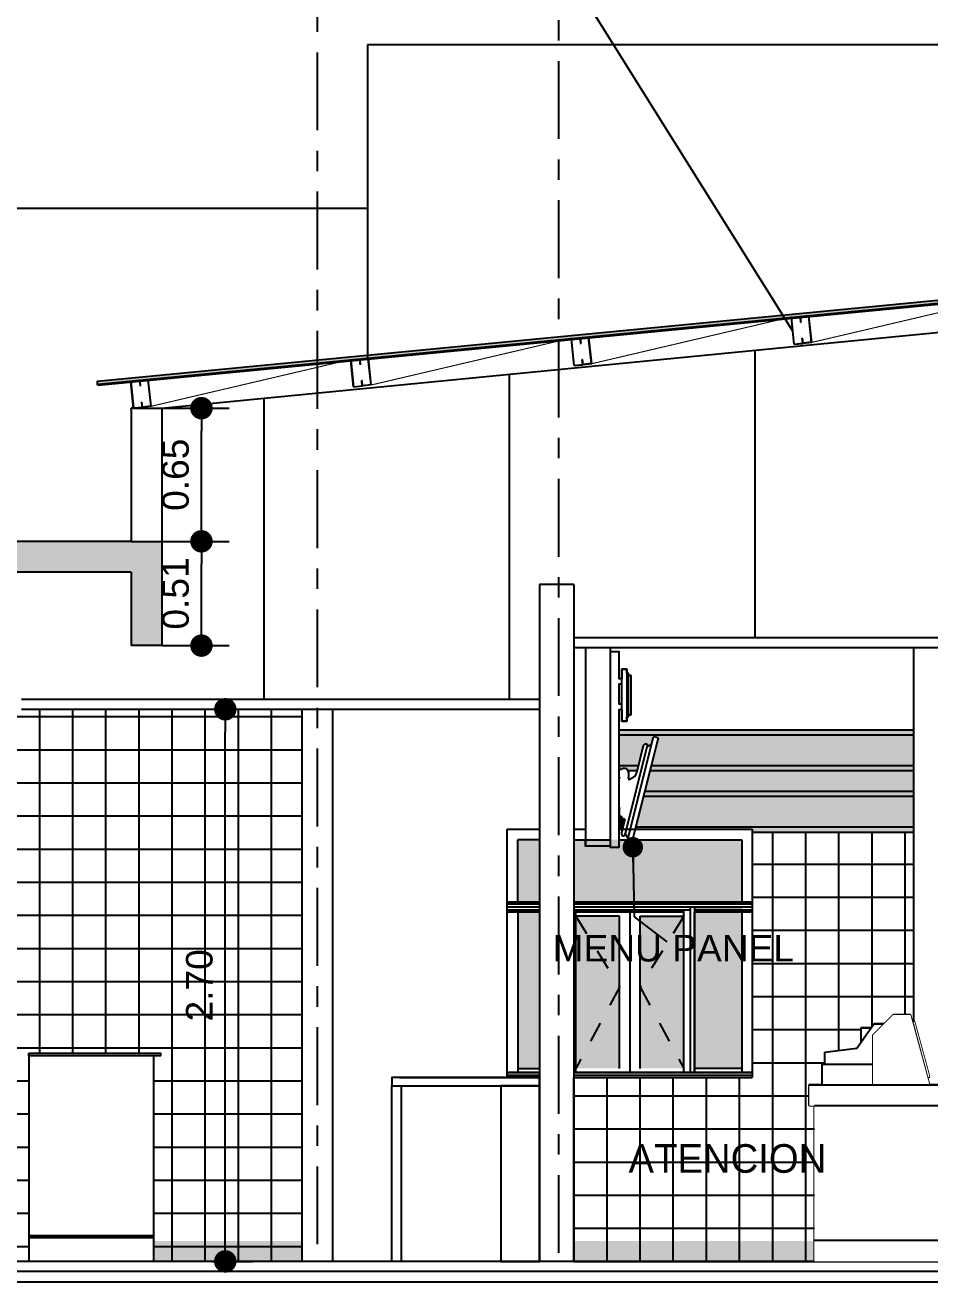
# Model space of a CAD drawing. Header units: metres. Extents: x 5805.4 to 5902.4, y 1788.4 to 1816.4.
# Drawn here: x 5886.71 to 5891.14, y 1788.61 to 1794.76 of the extents above; entities that cross this region are included whole.
import ezdxf

# ---------------------------------------------------------------- set-up
doc = ezdxf.new("R2010")
doc.units = ezdxf.units.M
doc.header["$LTSCALE"] = 0.02
doc.set_wipeout_variables(frame=1)
doc.linetypes.add('CENTER2', pattern=[28.575, 19.05, -3.175, 3.175, -3.175])
doc.linetypes.add('HIDDEN', pattern=[0.375, 0.25, -0.125])
for name, color, linetype in [('A - Ejes', 7, 'CENTER2'), ('A - Ventanas', 4, 'Continuous'), ('A-Acabados en Muros', 2, 'Continuous'), ('A-Acabados en Pared', 1, 'Continuous'), ('A-Cielo Reflejado', 2, 'Continuous'), ('A-Cotas', 7, 'Continuous'), ('A-Cotas Generales', 2, 'Continuous'), ('A-Paredes Externas', 3, 'Continuous'), ('A-PISOS', 5, 'Continuous'), ('A-Puertas', 7, 'Continuous'), ('A-Texto Espacios', 7, 'Continuous'), ('DIM', 8, 'Continuous'), ('E-Menu Panel', 4, 'Continuous'), ('fachadas', 7, 'Continuous'), ('HACHT', 9, 'Continuous'), ('HATCH', 8, 'Continuous'), ('Muebles EN', 6, 'Continuous'), ('TE-Cubierta', 3, 'Continuous'), ('TE-Estrutura', 4, 'Continuous')]:
    doc.layers.add(name, color=color, linetype=linetype)
doc.layers.add('A-PAREDES FRONTALES', color=7, linetype='Continuous', lineweight=30)
doc.layers.add('paredes', color=5, linetype='Continuous', lineweight=40)
doc.layers.add('color cooler arriba', color=7, linetype='Continuous', true_color=0xab6b21)
doc.styles.add('Arial', font='arial.ttf', dxfattribs={"height": 0.15})
doc.styles.add('BANKGOTHIC', font='bgothl.ttf', dxfattribs={"height": 0.3})
doc.styles.add('Cotas 50', font='arial.ttf', dxfattribs={"height": 0.09})
doc.styles.add('Cotas 75', font='arial.ttf', dxfattribs={"height": 0.13})
doc.dimstyles.new('COTAS 50', dxfattribs={"dimtxt": 0.09, "dimasz": 0.1, "dimexe": 0.09, "dimexo": 0, "dimgap": 0.05, "dimtad": 1, "dimzin": 1, "dimdsep": 46, "dimtxsty": 'Cotas 50', "dimblk": 'ARCHTICK', "dimcen": 0.1, "dimdle": 0.09, "dimclrd": 9, "dimclre": 9, "dimclrt": 256, "dimaunit": 1, "dimadec": 4, "dimazin": 0, "dimtfac": 1, "dimtmove": 0, "dimatfit": 3, "dimfxl": 0, "dimarcsym": 0})
doc.dimstyles.new('Estilo 75', dxfattribs={"dimtxt": 0.13, "dimasz": 0.11, "dimexe": 0.135, "dimexo": 0, "dimgap": 0.06, "dimtad": 1, "dimzin": 1, "dimdsep": 46, "dimtxsty": 'Cotas 75', "dimblk": 'DOT', "dimcen": 0.135, "dimdle": 0.135, "dimclrd": 9, "dimclre": 9, "dimclrt": 256, "dimadec": 0, "dimazin": 0, "dimtfac": 1, "dimtmove": 1, "dimatfit": 1, "dimfxl": 0, "dimarcsym": 0})

# ---------------------------------------------------------------- blocks, each defined once
blk = doc.blocks.new('Canaleta 6')
at = {"color": 4}
for points in [[(0, 0), (0.0491, 0.0094), (0.0547, -0.0201)], [(0, 0), (0.0281, -0.1473), (0.0772, -0.138), (0.0716, -0.1085)], [(0.0012, -0.0008), (0.0483, 0.0082), (0.0538, -0.0203)], [(0.0012, -0.0008), (0.0289, -0.1462), (0.0761, -0.1372), (0.0706, -0.1087)], [(0.0538, -0.0203), (0.0547, -0.0201)], [(0.0706, -0.1087), (0.0716, -0.1085)]]:
    blk.add_lwpolyline(points, dxfattribs=at)
blk = doc.blocks.new('A$C75876A82')
at = {"color": 1}
blk.add_line((4, 0), (29, 0), dxfattribs=at)
blk.add_lwpolyline([(4, 0), (4, 4), (2.75, 4), (2.75, 30), (2, 30, -1), (2, 34), (30, 34), (30, 30), (29, 30), (29, 0)], format="xyb", dxfattribs=at)
blk.add_lwpolyline([(4, 0), (29, 0), (29, 30), (30, 30), (30, 34), (2, 34), (1.8, 33.99), (1.56, 33.95), (1.34, 33.89), (1.15, 33.81), (0.95, 33.7), (0.76, 33.57), (0.59, 33.42), (0.44, 33.25), (0.32, 33.09), (0.2, 32.87), (0.11, 32.67), (0.05, 32.45), (0.01, 32.22), (0, 32), (0.01, 31.79), (0.05, 31.57), (0.11, 31.34), (0.2, 31.13), (0.3, 30.94), (0.44, 30.75), (0.58, 30.59), (0.74, 30.44), (0.93, 30.31), (1.13, 30.2), (1.34, 30.11), (1.55, 30.05), (1.77, 30.01), (2, 30), (2.75, 30), (2.75, 4), (4, 4), (4, 0), (29, 0)], close=True, dxfattribs=at)
blk.add_wipeout([(4, 0), (29, 0), (29, 30), (30, 30), (30, 34), (2, 34), (1.8, 33.99), (1.56, 33.95), (1.34, 33.89), (1.15, 33.81), (0.95, 33.7), (0.76, 33.57), (0.59, 33.42), (0.44, 33.25), (0.32, 33.09), (0.2, 32.87), (0.11, 32.67), (0.05, 32.45), (0.01, 32.22), (0, 32), (0.01, 31.79), (0.05, 31.57), (0.11, 31.34), (0.2, 31.13), (0.3, 30.94), (0.44, 30.75), (0.58, 30.59), (0.74, 30.44), (0.93, 30.31), (1.13, 30.2), (1.34, 30.11), (1.55, 30.05), (1.77, 30.01), (2, 30), (2.75, 30), (2.75, 4), (4, 4), (4, 0), (29, 0)], dxfattribs=at)
for p, q in [((29, 30), (2.75, 30)), ((4, 30), (4, 4)), ((4, 4), (29, 4))]:
    blk.add_line(p, q, dxfattribs=at)
blk = doc.blocks.new('S13 Cash Register Sharp 2396')
at = {"color": 1}
for p, q in [((10, 11.75), (6.675, 7)), ((7.5, 8.25), (7.5, 11)), ((7.5, 11), (9.5, 11)), ((10, 11.75), (16, 11.75)), ((16, 4), (16, 11.75)), ((6.675, 7), (0.5, 6.25)), ((0.5, 4), (0.5, 6.25)), ((0, 4), (16.5, 4)), ((0, 0), (0, 4)), ((16.5, 0), (16.5, 4)), ((0, 0), (16.5, 0))]:
    blk.add_line(p, q, dxfattribs=at)
blk = doc.blocks.new('A$C6E1B0DA1')
at = {"color": 1}
blk.add_lwpolyline([(0, 0), (16.5, 0), (16.5, 4), (16, 4), (16, 11.75), (10, 11.75), (9.48, 11), (7.5, 11), (7.5, 8.18), (6.68, 7), (0.5, 6.25), (0.5, 4), (0, 4), (0, 0), (16.5, 0)], close=True, dxfattribs=at)
blk.add_wipeout([(0, 0), (16.5, 0), (16.5, 4), (16, 4), (16, 11.75), (10, 11.75), (9.48, 11), (7.5, 11), (7.5, 8.18), (6.68, 7), (0.5, 6.25), (0.5, 4), (0, 4), (0, 0), (16.5, 0)], dxfattribs=at)
for points in [[(13.66, 13.45), (9.78, 9.58), (9.78, 0), (16.5, 0), (16.5, 0), (16.5, 0), (16.5, 0), (20.65, 0), (16.99, 13.45)], [(20.26, 1.42), (20.67, 1.53), (17.77, 12.14), (17.37, 12.03)], [(20.26, 1.42), (20.67, 1.53), (17.77, 12.14), (17.37, 12.03)]]:
    blk.add_lwpolyline(points, close=True, dxfattribs=at)
blk.add_blockref('S13 Cash Register Sharp 2396', (0, 0), dxfattribs=at)
blk.add_wipeout([(20.26, 1.42), (20.67, 1.53), (17.77, 12.14), (17.37, 12.03)], dxfattribs=at)
blk.add_lwpolyline([(13.66, 13.45), (9.78, 9.58), (9.78, 0), (16.5, 0), (16.5, 0), (16.5, 0), (16.5, 0), (20.65, 0), (16.99, 13.45)], close=True, dxfattribs=at)
blk.add_wipeout([(13.66, 13.45), (9.78, 9.58), (9.78, 0), (16.5, 0), (16.5, 0), (16.5, 0), (16.5, 0), (20.65, 0), (16.99, 13.45)], dxfattribs=at)
blk = doc.blocks.new('menu_header')
at = {"color": 2}
for p, q in [((3.25, 31.8), (3.25, 23.26)), ((3.5, 23.66), (3.5, 31.4))]:
    blk.add_line(p, q, dxfattribs=at)
for points in [[(1.75, -2.21), (1.75, 24.75), (2.25, 24.75), (2.25, 22.44), (3.25, 22.44), (3.25, 23.26), (3.5, 23.26), (3.5, 23.66), (4, 23.66), (4, 31.4), (3.5, 31.4), (3.5, 31.8), (3.25, 31.8), (3.25, 32.63), (2.25, 32.63), (2.25, 30.73), (1.75, 30.73), (1.75, 36), (0, 36), (0, -2.21), (1.75, -2.21)], [(1.75, 30.73), (1.75, 36), (1.75, 36), (0, 36), (0, -2.21), (1.75, -2.21), (1.75, 24.75), (2.25, 24.75), (2.25, 25.74), (1.75, 25.74), (1.75, 29.74), (2.25, 29.74), (2.25, 30.73)]]:
    blk.add_lwpolyline(points, close=True, dxfattribs=at)
for points in [[(2.25, 22.44), (2.25, 32.63), (3.25, 32.63), (3.25, 31.8), (3.5, 31.8), (3.5, 31.4), (4, 31.4), (4, 23.66), (3.5, 23.66), (3.5, 23.26), (3.25, 23.26), (3.25, 22.44), (2.25, 22.44)], [(3.5, 31.4), (3.5, 31.8), (3.25, 31.8)], [(3.25, 23.26), (3.5, 23.26), (3.5, 23.66)]]:
    blk.add_lwpolyline(points, dxfattribs=at)
blk.add_wipeout([(2.77, -0.05), (2.9, 0.49), (3.45, -0.4), (3.07, -1.93), (4.04, -2.18), (9.42, 19.16), (8.45, 19.4), (8.06, 17.87), (7.16, 17.35), (7.29, 17.89), (7.01, 17.96), (6.91, 17.96), (6.8, 17.95), (6.67, 17.89), (6.56, 17.81), (6.44, 17.59), (5.11, 12.3), (4.8, 11.69), (4.34, 11.33), (3.94, 11.12), (3.66, 10.89), (3.64, 12.45), (3.47, 12.45), (3.37, 12.89), (3.24, 13.11), (3, 13.19), (2.5, 13.18), (2.31, 13.12), (2.17, 12.97), (2.1, 12.99), (2.02, 12.99), (1.75, 12.99), (1.75, 3.84), (2.07, 3.85), (2.11, 3.85), (2.16, 3.68), (2.27, 3.51), (2.36, 3.42), (2.58, 3.32), (2.83, 3.26), (2.16, 0.62), (2.16, 0.41), (2.22, 0.24), (2.33, 0.11), (2.53, 0.01)], dxfattribs=at)
for p, q in [((7.29, 17.89), (2.77, -0.05)), ((7.16, 17.35), (2.9, 0.49)), ((3.07, -1.93), (8.45, 19.4)), ((4.04, -2.18), (9.42, 19.16)), ((6.44, 17.59), (5.11, 12.3)), ((7.05, 17.95), (7.16, 17.92)), ((7.05, 17.95), (7.16, 17.92)), ((7.16, 17.92), (7.29, 17.89)), ((7.16, 17.92), (7.3, 17.89)), ((7.16, 17.92), (7.16, 17.92)), ((8.06, 17.87), (7.16, 17.35)), ((9.42, 19.16), (8.45, 19.4)), ((1.75, 12.86), (1.75, 12.99)), ((1.75, 12.99), (1.88, 12.99)), ((1.75, 11.42), (1.75, 12.86)), ((2.02, 12.99), (1.88, 12.99)), ((3, 13.19), (2.5, 13.18)), ((3, 13.19), (2.5, 13.18)), ((3.37, 12.89), (3.46, 12.45)), ((3.37, 12.89), (3.46, 12.46)), ((3.47, 12.45), (3.47, 12.45)), ((3.47, 12.45), (3.64, 12.45)), ((3.48, 12.45), (3.47, 12.45)), ((3.48, 12.45), (3.64, 12.45)), ((3.48, 12.45), (3.48, 12.45)), ((3.65, 11.42), (3.64, 12.45)), ((1.89, 11.42), (1.75, 11.42)), ((1.75, 11.3), (1.87, 11.3)), ((1.75, 5.53), (1.75, 11.3)), ((1.89, 11.3), (1.87, 11.3)), ((1.89, 11.42), (1.89, 11.3)), ((3.48, 11.41), (3.48, 11.34)), ((3.65, 11.42), (3.49, 11.42)), ((3.6, 11.26), (3.56, 11.26)), ((3.66, 10.89), (3.66, 11.2)), ((4.34, 11.33), (4.26, 11.29)), ((1.75, 5.53), (1.87, 5.53)), ((1.89, 5.42), (1.75, 5.42)), ((1.75, 5.42), (1.75, 3.98)), ((1.89, 5.53), (1.87, 5.53)), ((1.89, 5.42), (1.89, 5.53)), ((1.75, 3.84), (1.75, 3.98)), ((1.88, 3.84), (1.75, 3.84)), ((2.02, 3.84), (1.88, 3.84)), ((2.83, 3.26), (2.16, 0.62)), ((2.82, 3.26), (2.58, 3.32)), ((2.82, 3.26), (2.83, 3.26)), ((2.53, 0.01), (2.64, -0.02)), ((3.45, -0.4), (2.9, 0.49)), ((3.45, -0.4), (2.9, 0.49)), ((2.64, -0.02), (2.77, -0.05)), ((3.07, -1.93), (4.04, -2.18))]:
    blk.add_line(p, q, dxfattribs=at)
at = {"color": 2, "flags": 128}
for points in [[(7.05, 17.95), (6.97, 17.96), (6.91, 17.96)], [(4.26, 11.29), (4.09, 11.21), (4.07, 11.2)]]:
    blk.add_lwpolyline(points, dxfattribs=at)
at = {"color": 2}
for centre, radius, start, end in [((6.93, 17.46), 0.5, 75.8415, 165.8415), ((2.02, 12.49), 0.5, 72.9676, 90), ((2.51, 12.81), 0.375, 90.8415, 153.9345), ((3, 12.81), 0.375, 11.8415, 90.8415), ((3.47, 12.46), 0.01, 191.832, 270.832), ((3.47, 12.46), 0.01, 191.8415, 270.8415), ((3.66, 12.66), 1.5, 293.5428, 345.8415), ((3.49, 11.41), 0.01, 90.8415, 180.8415), ((3.56, 11.34), 0.0785, 180.8415, 270.8415), ((3.6, 11.2), 0.06, 0.8415, 90.8415), ((5.05, 9.46), 2, 113.5428, 134.0773), ((2.02, 4.34), 0.5, 270, 280.2689), ((2.73, 3.93), 0.625, 186.8986, 255.8415), ((2.65, 0.5), 0.5, 165.8415, 255.8415)]:
    blk.add_arc(centre, radius, start, end, dxfattribs=at)
blk = doc.blocks.new('_ArchTick')
at = {"color": 0, "linetype": 'ByBlock', "const_width": 0.15}
blk.add_lwpolyline([(-0.5, -0.5), (0.5, 0.5)], dxfattribs=at)
blk = doc.blocks.new('_Dot')
at = {"color": 0, "linetype": 'ByBlock', "lineweight": -2}
blk.add_line((-0.5, 0), (-1, 0), dxfattribs=at)
at = {"color": 0, "linetype": 'ByBlock', "const_width": 0.5}
blk.add_lwpolyline([(-0.25, 0, 1), (0.25, 0, 1)], format="xyb", close=True, dxfattribs=at)
blk = doc.blocks.new('*D22')
at = {"layer": 'DIM', "color": 9, "lineweight": -2, "transparency": 16777216}
for p, q in [((5887.6249, 1791.4122), (5887.8261, 1791.4122)), ((5887.6911, 1788.8222), (5887.6911, 1791.3022)), ((5887.6249, 1788.7122), (5887.8261, 1788.7122))]:
    blk.add_line(p, q, dxfattribs=at)
at = {"layer": 'DIM', "color": 9, "lineweight": -2, "transparency": 16777216, "xscale": 0.11, "yscale": 0.11, "zscale": 0.11}
for p, rotation in [((5887.6911, 1791.4122), 90), ((5887.6911, 1788.7122), 270)]:
    blk.add_blockref('_Dot', p, dxfattribs=dict(at, rotation=rotation))
at = {"layer": 'DIM', "transparency": 16777216, "insert": (5887.5647, 1790.0622), "char_height": 0.13, "attachment_point": 5, "rotation": 90, "style": 'Cotas 75'}
blk.add_mtext('2.70', dxfattribs=at)
blk = doc.blocks.new('*D23')
at = {"layer": 'DIM', "color": 9, "lineweight": -2, "transparency": 16777216}
for p, q in [((5887.3803, 1792.2337), (5887.7094, 1792.2337)), ((5887.5744, 1791.8337), (5887.5744, 1792.1237)), ((5887.3803, 1791.7237), (5887.7094, 1791.7237))]:
    blk.add_line(p, q, dxfattribs=at)
at = {"layer": 'DIM', "color": 9, "lineweight": -2, "transparency": 16777216, "xscale": 0.11, "yscale": 0.11, "zscale": 0.11}
for p, rotation in [((5887.5744, 1792.2337), 90), ((5887.5744, 1791.7237), 270)]:
    blk.add_blockref('_Dot', p, dxfattribs=dict(at, rotation=rotation))
at = {"layer": 'DIM', "transparency": 16777216, "insert": (5887.4481, 1791.9787), "char_height": 0.13, "attachment_point": 5, "rotation": 90, "style": 'Cotas 75'}
blk.add_mtext('0.51', dxfattribs=at)
blk = doc.blocks.new('*D24')
at = {"layer": 'DIM', "color": 9, "lineweight": -2, "transparency": 16777216}
for p, q in [((5887.3803, 1792.8849), (5887.7094, 1792.8849)), ((5887.5744, 1792.3437), (5887.5744, 1792.7749)), ((5887.3803, 1792.2337), (5887.7094, 1792.2337))]:
    blk.add_line(p, q, dxfattribs=at)
at = {"layer": 'DIM', "color": 9, "lineweight": -2, "transparency": 16777216, "xscale": 0.11, "yscale": 0.11, "zscale": 0.11}
for p, rotation in [((5887.5744, 1792.8849), 90), ((5887.5744, 1792.2337), 270)]:
    blk.add_blockref('_Dot', p, dxfattribs=dict(at, rotation=rotation))
at = {"layer": 'DIM', "transparency": 16777216, "insert": (5887.4481, 1792.5593), "char_height": 0.13, "attachment_point": 5, "rotation": 90, "style": 'Cotas 75'}
blk.add_mtext('0.65', dxfattribs=at)
blk = doc.blocks.new('*D34')
at = {"layer": 'DIM', "color": 9, "lineweight": -2, "transparency": 16777216}
for p, q in [((5890.5467, 1789.5758), (5891.7646, 1789.5758)), ((5891.6296, 1788.8222), (5891.6296, 1789.4658)), ((5891.2071, 1788.7122), (5891.7646, 1788.7122))]:
    blk.add_line(p, q, dxfattribs=at)
at = {"layer": 'DIM', "color": 9, "lineweight": -2, "transparency": 16777216, "xscale": 0.11, "yscale": 0.11, "zscale": 0.11}
for p, rotation in [((5891.6296, 1789.5758), 90), ((5891.6296, 1788.7122), 270)]:
    blk.add_blockref('_Dot', p, dxfattribs=dict(at, rotation=rotation))
at = {"layer": 'DIM', "transparency": 16777216, "insert": (5891.5032, 1789.144), "char_height": 0.13, "attachment_point": 5, "rotation": 90, "style": 'Cotas 75'}
blk.add_mtext('0.86', dxfattribs=at)

msp = doc.modelspace()

# ---------------------------------------------------------------- hatches: boundary and pattern name
at = {"layer": 'A-Acabados en Pared'}
h = msp.add_hatch(color=30, dxfattribs=at)
h.dxf.hatch_style = 1
h.paths.add_polyline_path([(5891.0571, 1791.3122), (5889.6175, 1791.3122), (5889.6175, 1791.2872), (5891.0571, 1791.2872)])
h = msp.add_hatch(color=30, dxfattribs=at)
h.dxf.hatch_style = 1
h.paths.add_polyline_path([(5891.0571, 1791.1372), (5889.7752, 1791.1372), (5889.7689, 1791.1122), (5891.0571, 1791.1122)])
h = msp.add_hatch(color=30, dxfattribs=at)
h.dxf.hatch_style = 1
h.paths.add_polyline_path([(5891.0571, 1791.0122), (5889.7437, 1791.0122), (5889.7374, 1790.9872), (5891.0571, 1790.9872)])
h = msp.add_hatch(color=30, dxfattribs=at)
h.dxf.hatch_style = 1
h.paths.add_polyline_path([(5891.0571, 1790.8372), (5889.6995, 1790.8372), (5889.6967, 1790.8261), (5890.2681, 1790.8261), (5890.2681, 1790.8122), (5891.0571, 1790.8122)])
at = {"layer": 'A-Puertas'}
h = msp.add_hatch(color=256, dxfattribs=at)
h.set_gradient(color1=(12, 132, 151), color2=(206, 239, 243), rotation=45, tint=1, name='CYLINDER')
h.paths.add_polyline_path([(5890.2166, 1790.7747), (5889.3785, 1790.7747), (5889.396, 1790.7747), (5889.396, 1790.4713), (5890.2166, 1790.4713)])
h.paths.add_polyline_path([(5889.2281, 1790.4213), (5889.1215, 1790.4213), (5889.1215, 1789.6561), (5889.2281, 1789.6561)])
h.paths.add_polyline_path([(5890.2166, 1790.4213), (5889.9846, 1790.4213), (5889.9846, 1789.6561), (5890.2166, 1789.6561)])
h.paths.add_polyline_path([(5889.9332, 1790.4013), (5889.7191, 1790.0537), (5889.9332, 1789.6561)])
h.paths.add_polyline_path([(5889.7191, 1790.0537), (5889.7191, 1789.7061), (5889.7191, 1789.6561), (5889.9332, 1789.6561)], flags=17)
h.paths.add_polyline_path([(5889.9332, 1790.4013), (5889.7191, 1790.4013), (5889.7191, 1790.0537)], flags=17)
h.paths.add_polyline_path([(5889.6191, 1790.4013), (5889.4049, 1790.4013), (5889.6191, 1790.0537)])
h.paths.add_polyline_path([(5889.4049, 1790.4013), (5889.4049, 1789.6561), (5889.6191, 1790.0537)])
h.paths.add_polyline_path([(5889.6191, 1790.0537), (5889.4049, 1789.6561), (5889.6191, 1789.6561), (5889.6191, 1789.7061)], flags=17)
h = msp.add_hatch(color=256, dxfattribs=at)
h.set_gradient(color1=(12, 132, 151), color2=(206, 239, 243), rotation=45, tint=1, name='CYLINDER')
h.paths.add_polyline_path([(5889.2281, 1790.7747), (5889.1215, 1790.7747), (5889.1215, 1790.4713), (5889.2281, 1790.4713)])
at = {"layer": 'color cooler arriba'}
h = msp.add_hatch(color=256, dxfattribs=at)
h.dxf.hatch_style = 1
h.paths.add_polyline_path([(5891.0571, 1791.2872), (5889.6175, 1791.2872), (5889.6175, 1791.1372), (5889.7108, 1791.1372), (5889.7349, 1791.2328, -0.333594), (5889.7466, 1791.2423), (5889.7484, 1791.2422), (5889.7491, 1791.2421), (5889.7501, 1791.2419), (5889.7529, 1791.2412), (5889.7573, 1791.2401), (5889.7561, 1791.2404), (5889.7528, 1791.2268), (5889.7754, 1791.2398), (5889.7851, 1791.2782), (5889.8093, 1791.2721), (5889.7752, 1791.1372), (5891.0571, 1791.1372)])
h = msp.add_hatch(color=256, dxfattribs=at)
h.dxf.hatch_style = 1
h.paths.add_polyline_path([(5891.0571, 1791.1122), (5889.7689, 1791.1122), (5889.7437, 1791.0122), (5891.0571, 1791.0122)])
h = msp.add_hatch(color=256, dxfattribs=at)
h.dxf.hatch_style = 1
h.paths.add_polyline_path([(5891.0571, 1790.9872), (5889.7374, 1790.9872), (5889.6995, 1790.8372), (5891.0571, 1790.8372)])
at = {"layer": 'HACHT'}
h = msp.add_hatch(dxfattribs=at)
h.set_pattern_fill('AR-CONC', color=256, scale=0.00089)
h.paths.add_polyline_path([(5887.3803, 1792.2337), (5887.2303, 1792.2337), (5878.1839, 1792.2337), (5878.1839, 1791.7237), (5878.3339, 1791.7237), (5878.3339, 1792.0837), (5887.2303, 1792.0837), (5887.2303, 1791.7237), (5887.3803, 1791.7237)])
h = msp.add_hatch(color=7, dxfattribs=at)
h.dxf.hatch_style = 1
h.paths.add_polyline_path([(5888.0649, 1788.8122), (5887.3394, 1788.8122), (5887.3394, 1788.7122), (5888.0649, 1788.7122)])
at = {"layer": 'HATCH'}
h = msp.add_hatch(dxfattribs=at)
h.set_pattern_fill('NET', color=256, scale=0.051)
h.paths.add_polyline_path([(5881.9711, 1791.1122), (5881.1438, 1791.1122), (5881.2971, 1791.4122), (5880.7864, 1791.4122), (5880.7864, 1788.7122), (5881.9711, 1788.7122)])
h.paths.add_polyline_path([(5886.6944, 1791.4122), (5881.9711, 1791.4122), (5881.9711, 1788.7122), (5882.068, 1788.7122), (5882.068, 1789.576), (5882.3435, 1789.576), (5882.3435, 1789.8128), (5882.6394, 1789.8128), (5882.6394, 1789.576), (5882.9808, 1789.576), (5882.9808, 1788.7122), (5883.0109, 1788.7122), (5883.0109, 1789.8818), (5883.3959, 1789.8818), (5883.3959, 1788.7122), (5883.4351, 1788.7122), (5883.4351, 1789.576), (5884.1367, 1789.576), (5884.1367, 1788.7122), (5884.1987, 1788.7122), (5884.1987, 1789.6196), (5886.6587, 1789.6196), (5886.6587, 1788.7122), (5886.6944, 1788.7122)])
h.paths.add_polyline_path([(5884.8884, 1791.045), (5886.5472, 1791.045), (5886.5472, 1789.9522), (5884.8884, 1789.9522)], flags=16)
h.paths.add_polyline_path([(5888.0649, 1791.4122), (5886.6944, 1791.4122), (5886.6944, 1788.7122), (5886.7302, 1788.7122), (5886.7302, 1789.7313), (5887.3734, 1789.7313), (5887.3734, 1789.717), (5887.3394, 1789.717), (5887.3394, 1788.7122), (5888.0649, 1788.7122)])
h.paths.add_polyline_path([(5881.5886, 1789.7046), (5881.5886, 1790.1231), (5881.3207, 1790.1231), (5881.3207, 1789.7046)], flags=24)
h.paths.add_polyline_path([(5882.6997, 1790.7637), (5883.9556, 1790.7637), (5883.9556, 1791.0316), (5882.6997, 1791.0316)], flags=24)
h.paths.add_polyline_path([(5883.005, 1789.9015), (5884.2338, 1789.9015), (5884.2338, 1790.2544), (5883.005, 1790.2544)], flags=24)
h.paths.add_polyline_path([(5887.6998, 1789.8546), (5887.6998, 1790.2731), (5887.432, 1790.2731), (5887.432, 1789.8546)], flags=24)
at = {"layer": 'TE-Cubierta'}
h = msp.add_hatch(color=8, dxfattribs=at)
h.dxf.hatch_style = 1
h.paths.add_polyline_path([(5898.7667, 1794.1275), (5898.7667, 1794.1446), (5887.0667, 1793.0163), (5887.0667, 1792.9992)])

# ---------------------------------------------------------------- linework, layer by layer
at = {"layer": 'A - Ejes'}
for points in [[(5888.1399, 1797.3489), (5888.1399, 1788.7122)], [(5889.321, 1797.3067), (5889.321, 1788.7122)]]:
    msp.add_lwpolyline(points, dxfattribs=at)
at = {"layer": 'A - Ventanas'}
for p, q in [((5889.0701, 1789.6122), (5889.0701, 1790.8261)), ((5889.0701, 1790.8261), (5889.2281, 1790.8261)), ((5889.396, 1790.8261), (5889.4521, 1790.8261)), ((5890.2681, 1790.8261), (5890.2681, 1789.6122)), ((5889.396, 1790.7747), (5889.4524, 1790.7747)), ((5889.6175, 1790.7747), (5890.2166, 1790.7747)), ((5890.2166, 1790.7747), (5890.2166, 1790.4713)), ((5889.0701, 1790.4713), (5889.2281, 1790.4713)), ((5889.0701, 1790.4713), (5889.2281, 1790.4713)), ((5889.0701, 1790.4613), (5889.2281, 1790.4613)), ((5889.396, 1790.4713), (5890.2681, 1790.4713)), ((5889.396, 1790.4713), (5890.2681, 1790.4713)), ((5889.396, 1790.4613), (5890.2681, 1790.4613)), ((5889.0701, 1790.4463), (5889.2281, 1790.4463)), ((5889.0701, 1790.4313), (5889.2281, 1790.4313)), ((5889.0701, 1790.4213), (5889.2281, 1790.4213)), ((5889.1215, 1790.4313), (5889.2281, 1790.4313)), ((5889.1215, 1790.4213), (5889.1215, 1789.6361)), ((5889.396, 1790.4463), (5890.2681, 1790.4463)), ((5889.396, 1790.4313), (5889.9646, 1790.4313)), ((5889.4049, 1789.6361), (5889.4049, 1790.4313)), ((5889.4049, 1790.4213), (5889.9332, 1790.4213)), ((5889.6191, 1790.4013), (5889.4049, 1790.4013)), ((5889.6191, 1789.7061), (5889.6191, 1790.4013)), ((5889.6191, 1790.4013), (5889.6191, 1790.4013)), ((5889.6691, 1790.4213), (5889.6691, 1789.6361)), ((5889.7191, 1789.7061), (5889.7191, 1790.4013)), ((5889.7191, 1790.4013), (5889.7191, 1790.4013)), ((5889.7191, 1790.4013), (5889.9332, 1790.4013)), ((5889.9332, 1789.6361), (5889.9332, 1790.4313)), ((5889.9646, 1790.4463), (5889.9646, 1789.6361)), ((5889.9846, 1790.4463), (5889.9846, 1789.6361)), ((5889.9846, 1790.4313), (5890.2681, 1790.4313)), ((5890.2166, 1790.4313), (5889.9846, 1790.4313)), ((5889.9846, 1790.4313), (5889.9846, 1789.6361)), ((5889.9846, 1789.6361), (5889.9846, 1790.4213)), ((5889.9846, 1790.4213), (5890.2681, 1790.4213)), ((5890.2166, 1790.4213), (5890.2166, 1789.6361)), ((5889.1215, 1789.6561), (5889.2281, 1789.6561)), ((5889.6191, 1789.6561), (5889.6191, 1789.7061)), ((5889.7191, 1789.6561), (5889.7191, 1789.7061)), ((5890.2166, 1789.6561), (5889.9846, 1789.6561)), ((5889.0701, 1789.6236), (5889.2281, 1789.6236)), ((5889.0701, 1789.6122), (5889.2281, 1789.6122)), ((5889.396, 1789.6236), (5890.2681, 1789.6236)), ((5889.396, 1789.6122), (5890.2681, 1789.6122))]:
    msp.add_line(p, q, dxfattribs=at)
for points in [[(5889.1215, 1790.4713), (5889.1215, 1790.7747)], [(5889.2281, 1790.7747), (5889.1215, 1790.7747)]]:
    msp.add_lwpolyline(points, dxfattribs=at)
at = {"layer": 'A-Acabados en Muros', "color": 1}
msp.add_lwpolyline([(5890.2681, 1790.8122), (5891.0571, 1790.8122)], dxfattribs=at)
at = {"layer": 'A-Cielo Reflejado', "color": 2, "true_color": 0xf1eb1f}
for points in [[(5898.8297, 1794.6622), (5888.3867, 1794.6622)], [(5888.3867, 1794.6622), (5888.3867, 1793.1265)], [(5887.3803, 1792.8849), (5898.6797, 1793.9879)], [(5888.3867, 1793.8622), (5878.1839, 1793.8622)], [(5890.2797, 1793.168), (5890.2797, 1791.7622)], [(5889.0797, 1793.0508), (5889.0797, 1791.4622)], [(5887.8797, 1792.9337), (5887.8797, 1791.4622)], [(5887.2427, 1792.8849), (5887.2303, 1792.8849)], [(5887.2303, 1792.8808), (5887.2303, 1792.8849)], [(5887.2303, 1792.8808), (5887.2303, 1792.2337)], [(5887.2427, 1792.8849), (5887.3803, 1792.8849)], [(5887.3803, 1792.8849), (5887.3803, 1792.2337)], [(5887.2303, 1792.2337), (5878.1839, 1792.2337)], [(5887.2303, 1792.2337), (5887.3803, 1792.2337)], [(5887.3803, 1792.2337), (5887.3803, 1791.7237), (5887.2303, 1791.7237)], [(5887.2303, 1792.0837), (5878.3339, 1792.0837)], [(5887.2303, 1792.0837), (5887.2303, 1791.7237)], [(5889.396, 1792.0222), (5889.2281, 1792.0222)], [(5889.2281, 1792.0222), (5889.2281, 1788.7122)], [(5889.396, 1792.0222), (5889.396, 1788.7122)], [(5891.2371, 1791.7622), (5889.396, 1791.7622)], [(5891.2371, 1791.7122), (5889.396, 1791.7122)], [(5889.5738, 1791.7122), (5889.5738, 1790.7422)], [(5891.0571, 1791.7122), (5891.0571, 1788.7122)], [(5886.6944, 1791.4622), (5889.2281, 1791.4622)], [(5886.6944, 1791.4122), (5889.2281, 1791.4122)]]:
    msp.add_lwpolyline(points, dxfattribs=at)
at = {"layer": 'A-Paredes Externas'}
for points in [[(5889.4521, 1791.7122), (5889.4521, 1790.7422)], [(5888.0649, 1791.4122), (5888.0649, 1788.7122)], [(5888.2149, 1791.4122), (5888.2149, 1788.7122)], [(5889.5738, 1790.7422), (5889.4521, 1790.7422)]]:
    msp.add_lwpolyline(points, dxfattribs=at)
at = {"layer": 'A-PAREDES FRONTALES'}
for p, q in [((5889.0701, 1789.6361), (5889.2281, 1789.6361)), ((5889.396, 1789.6361), (5890.2681, 1789.6361))]:
    msp.add_line(p, q, dxfattribs=at)
at = {"layer": 'A-PISOS', "color": 5}
for points in [[(5901.13, 1788.7122), (5874.3692, 1788.7122)], [(5874.3692, 1788.6622), (5874.3692, 1788.6122), (5899.2989, 1788.6122)]]:
    msp.add_lwpolyline(points, dxfattribs=at)
at = {"layer": 'DIM', "const_width": 0.005}
for points in [[(5890.559, 1793.2065), (5891.5368, 1793.436)], [(5889.4829, 1793.1023), (5890.4607, 1793.3317)], [(5888.405, 1792.9984), (5889.3828, 1793.2278)], [(5887.3289, 1792.8942), (5888.3067, 1793.1236)]]:
    msp.add_lwpolyline(points, dxfattribs=at)
at = {"layer": 'fachadas', "color": 8, "linetype": 'HIDDEN', "ltscale": 0.5}
for p, q in [((5889.4049, 1790.4013), (5889.6191, 1790.0537)), ((5889.9332, 1790.4013), (5889.7191, 1790.0537)), ((5889.6191, 1790.0537), (5889.4049, 1789.6561)), ((5889.7191, 1790.0537), (5889.9332, 1789.6561))]:
    msp.add_line(p, q, dxfattribs=at)
at = {"layer": 'HACHT'}
msp.add_line((5890.4669, 1793.2621), (5889.1153, 1795.4199), dxfattribs=at)
at = {"layer": 'Muebles EN'}
for points in [[(5886.7302, 1789.7313), (5886.7302, 1788.7122)], [(5887.3394, 1789.717), (5887.3394, 1788.7122)], [(5888.5421, 1789.6122), (5889.2281, 1789.6122)], [(5886.7302, 1788.8382), (5887.3394, 1788.8382)], [(5886.7302, 1788.8293), (5887.3394, 1788.8293)]]:
    msp.add_lwpolyline(points, dxfattribs=at)
for points in [[(5886.7302, 1789.7313), (5887.3734, 1789.7313), (5887.3734, 1789.717), (5886.7302, 1789.717)], [(5889.2281, 1789.6122), (5888.5046, 1789.6122), (5888.5046, 1789.5715), (5889.2281, 1789.5715)], [(5888.5046, 1789.5715), (5888.551, 1789.5715), (5888.551, 1788.7122), (5888.5046, 1788.7122)], [(5889.2281, 1789.5715), (5889.0389, 1789.5715), (5889.0389, 1788.7122), (5889.2281, 1788.7122)]]:
    msp.add_lwpolyline(points, close=True, dxfattribs=at)
at = {"layer": 'paredes'}
msp.add_lwpolyline([(5887.069, 1792.9994), (5898.7667, 1794.1275)], dxfattribs=at)
at = {"layer": 'TE-Cubierta', "color": 8, "elevation": 0.0468}
msp.add_lwpolyline([(5887.0667, 1793.0163), (5898.7667, 1794.1446)], dxfattribs=at)
at = {"layer": 'TE-Cubierta', "color": 8}
for points in [[(5898.7667, 1794.1446), (5898.7667, 1794.1275), (5887.0667, 1792.9992), (5887.0667, 1793.0163), (5898.7667, 1794.1446)], [(5898.7667, 1794.1275), (5887.069, 1792.9994)]]:
    msp.add_lwpolyline(points, dxfattribs=at)
at = {"layer": 'TE-Estrutura', "color": 4}
for points in [[(5888.405, 1792.9984), (5888.3906, 1793.1278), (5888.3475, 1793.123), (5888.3504, 1793.0971)], [(5888.405, 1792.9984), (5888.3906, 1793.1278), (5888.3475, 1793.123), (5888.3504, 1793.0971)], [(5888.4041, 1792.9991), (5888.3899, 1793.1268), (5888.3485, 1793.1222), (5888.3512, 1793.0972)], [(5888.4041, 1792.9991), (5888.3899, 1793.1268), (5888.3485, 1793.1222), (5888.3512, 1793.0972)], [(5888.3512, 1793.0972), (5888.3504, 1793.0971)], [(5888.3512, 1793.0972), (5888.3504, 1793.0971)], [(5888.3599, 1793.0196), (5888.359, 1793.0195)], [(5888.3599, 1793.0196), (5888.359, 1793.0195)], [(5888.405, 1792.9984), (5888.3619, 1792.9936), (5888.359, 1793.0195)], [(5888.405, 1792.9984), (5888.3619, 1792.9936), (5888.359, 1793.0195)], [(5888.4041, 1792.9991), (5888.3627, 1792.9945), (5888.3599, 1793.0196)], [(5888.4041, 1792.9991), (5888.3627, 1792.9945), (5888.3599, 1793.0196)]]:
    msp.add_lwpolyline(points, dxfattribs=at)

# ---------------------------------------------------------------- block references
at = {"layer": 'TE-Estrutura', "color": 4, "extrusion": (0, 0, -1), "yscale": 0.8678655885669743, "zscale": -0.8678655885669744}
for p, xscale, rotation in [((-5890.4727, 1793.1973), 0.8678655885669743, 163.3291352965899), ((-5890.559, 1793.2065), -0.8678655885669744, 184.4553090029017), ((-5889.3967, 1793.0931), 0.8678655885669743, 163.3291352965899), ((-5889.4829, 1793.1023), -0.8678655885669744, 184.4553090029017), ((-5888.3187, 1792.9891), 0.8678655885669743, 163.3291352965899), ((-5888.405, 1792.9984), -0.8678655885669744, 184.4553090029017), ((-5887.2427, 1792.8849), 0.8678655885669743, 163.3291352965899), ((-5887.3289, 1792.8942), -0.8678655885669744, 184.4553090029017)]:
    msp.add_blockref('Canaleta 6', p, dxfattribs=dict(at, xscale=xscale, rotation=rotation))

# ---------------------------------------------------------------- texts
at = {"layer": 'A-Cotas Generales', "color": 7, "linetype": 'Continuous', "insert": (5889.8818, 1790.2431), "char_height": 0.13, "attachment_point": 5, "style": 'Arial'}
msp.add_mtext('MENU PANEL', dxfattribs=at)

# ---------------------------------------------------------------- dimensions: what is measured, and where the dimension line sits
at = {"layer": 'DIM', "color": 2, "true_color": 0xf1eb1f}
for base, p1, p2, picture, middle in [((5887.5744, 1792.8849), (5887.3803, 1792.2337), (5887.3803, 1792.8849), '*D24', (5887.4481, 1792.5593)), ((5887.5744, 1792.2337), (5887.3803, 1791.7237), (5887.3803, 1792.2337), '*D23', (5887.4481, 1791.9787)), ((5887.6911, 1791.4122), (5887.6249, 1788.7122), (5887.6249, 1791.4122), '*D22', (5887.5647, 1790.0622))]:
    dim = msp.add_linear_dim(base=base, p1=p1, p2=p2, angle=90, dimstyle='Estilo 75', dxfattribs=at)
    dim.commit()
    dim.dimension.update_dxf_attribs({"geometry": picture, "text_midpoint": middle})

# ---------------------------------------------------------------- next in the draw order: block references
at = {"color": 2, "xscale": -0.0254, "yscale": 0.0254, "zscale": 0.0254}
msp.add_blockref('A$C75876A82', (5891.3087, 1788.7122), dxfattribs=at)
at = {"layer": 'E-Menu Panel', "xscale": 0.025, "yscale": 0.025, "zscale": 0.025}
msp.add_blockref('menu_header', (5889.5738, 1790.7932), dxfattribs=at)

# ---------------------------------------------------------------- next in the draw order: hatches: boundary and pattern name
at = {"layer": 'A-Acabados en Pared'}
h = msp.add_hatch(color=30, dxfattribs=at)
h.dxf.hatch_style = 1
h.paths.add_polyline_path([(5889.6351, 1790.8372), (5889.6175, 1790.8372), (5889.6175, 1790.8261), (5889.6323, 1790.8261)])
at = {"layer": 'A-Cielo Reflejado', "true_color": 0xf1eb1f}
h = msp.add_hatch(color=2, dxfattribs=at)
h.dxf.hatch_style = 1
h.paths.add_polyline_path([(5889.7108, 1791.1372), (5889.6175, 1791.1372), (5889.6175, 1791.118), (5889.6209, 1791.118), (5889.6244, 1791.118, -0.074455), (5889.6281, 1791.1175, -0.282467), (5889.6363, 1791.1227), (5889.6487, 1791.1229), (5889.6488, 1791.1229), (5889.6488, 1791.1229, -0.355866), (5889.658, 1791.1156), (5889.6581, 1791.1155), (5889.6588, 1791.1122), (5889.7045, 1791.1122)])
h = msp.add_hatch(color=2, dxfattribs=at)
h.dxf.hatch_style = 1
h.paths.add_polyline_path([(5889.6445, 1790.8746), (5889.6443, 1790.8747), (5889.6383, 1790.8762, -0.309814), (5889.6266, 1790.8895), (5889.6266, 1790.8895, -0.044836), (5889.6244, 1790.8893), (5889.6209, 1790.8893), (5889.6175, 1790.8893), (5889.6175, 1790.8372), (5889.6351, 1790.8372)])
at = {"layer": 'HACHT'}
h = msp.add_hatch(color=7, dxfattribs=at)
h.dxf.hatch_style = 1
h.paths.add_polyline_path([(5890.5721, 1788.8122), (5889.396, 1788.8122), (5889.396, 1788.7122), (5890.5721, 1788.7122)])

# ---------------------------------------------------------------- next in the draw order: linework, layer by layer
at = {"layer": 'A - Ventanas'}
msp.add_line((5889.6175, 1790.8261), (5890.2681, 1790.8261), dxfattribs=at)
at = {"layer": 'A-Acabados en Muros', "color": 9}
for points in [[(5889.6175, 1791.3122), (5891.0571, 1791.3122)], [(5889.6175, 1791.2872), (5891.0571, 1791.2872)], [(5889.6175, 1791.1372), (5889.7108, 1791.1372)], [(5889.7301, 1791.1372), (5889.7301, 1791.1372)], [(5889.7752, 1791.1372), (5891.0571, 1791.1372)], [(5889.6588, 1791.1122), (5889.7045, 1791.1122)], [(5889.7238, 1791.1122), (5889.7238, 1791.1122)], [(5889.7689, 1791.1122), (5891.0571, 1791.1122)], [(5889.7437, 1791.0122), (5891.0571, 1791.0122)], [(5889.7374, 1790.9872), (5891.0571, 1790.9872)], [(5889.6175, 1790.8372), (5889.6351, 1790.8372)], [(5889.6544, 1790.8372), (5889.6544, 1790.8372)], [(5889.6995, 1790.8372), (5891.0571, 1790.8372)]]:
    msp.add_lwpolyline(points, dxfattribs=at)
at = {"layer": 'A-Cielo Reflejado', "color": 2, "true_color": 0xf1eb1f}
msp.add_lwpolyline([(5889.6175, 1791.1372), (5889.6175, 1791.118)], dxfattribs=at)
msp.add_lwpolyline([(5889.4521, 1790.7747), (5889.5738, 1790.7747), (5889.5738, 1790.7422), (5889.4521, 1790.7422)], close=True, dxfattribs=at)
at = {"layer": 'A-PISOS', "color": 5}
msp.add_lwpolyline([(5899.2989, 1788.7122), (5899.2989, 1788.6622), (5874.3692, 1788.6622), (5874.3692, 1788.7122)], dxfattribs=at)

# ---------------------------------------------------------------- next in the draw order: block references
at = {"color": 2, "xscale": 0.0254, "yscale": 0.0254, "zscale": 0.0254}
msp.add_blockref('A$C6E1B0DA1', (5890.6097, 1789.5758), dxfattribs=at)

# ---------------------------------------------------------------- next in the draw order: texts
at = {"layer": 'A-Texto Espacios', "color": 1, "insert": (5890.1463, 1789.2146), "char_height": 0.14, "attachment_point": 5, "style": 'BANKGOTHIC'}
msp.add_mtext_dynamic_manual_height_columns('ATENCION', width=5.129644, gutter_width=1, heights=[0], dxfattribs=at)

# ---------------------------------------------------------------- next in the draw order: leaders
at = {"layer": 'A-Cotas', "color": 7, "linetype": 'Continuous'}
msp.add_leader([(5889.6837, 1790.7377), (5889.6899, 1790.3977), (5889.8494, 1790.2751)], dimstyle='COTAS 50', override={"dimasz": 0.1, "dimtad": 0, "dimldrblk": 'Dot'}, dxfattribs=at)

# ---------------------------------------------------------------- next in the draw order: hatches: boundary and pattern name
at = {"layer": 'HATCH'}
h = msp.add_hatch(dxfattribs=at)
h.set_pattern_fill('NET', color=256, scale=0.051)
h.set_pattern_definition([(0, (5889.396, 1788.71216), (0, 0.161925), []), (90, (5889.396, 1788.71216), (-0.161925, 1e-17), [])])
h.paths.add_polyline_path([(5891.0571, 1790.8122), (5890.2681, 1790.8122), (5890.2681, 1789.6122), (5889.396, 1789.6122), (5889.396, 1788.7122), (5890.5721, 1788.7122), (5890.5721, 1789.4742), (5890.5467, 1789.4742), (5890.5467, 1789.5758), (5890.6097, 1789.5758), (5890.6097, 1789.6774), (5890.6224, 1789.6774), (5890.6224, 1789.7345), (5890.7793, 1789.7536), (5890.8002, 1789.7835), (5890.8002, 1789.8552), (5890.8504, 1789.8552), (5890.8637, 1789.8742), (5890.9134, 1789.8742), (5890.9567, 1789.9174), (5891.0412, 1789.9174), (5891.051, 1789.8814), (5891.0571, 1789.8831)])

# ---------------------------------------------------------------- next in the draw order: dimensions: what is measured, and where the dimension line sits
at = {"layer": 'DIM', "color": 2, "true_color": 0xf1eb1f}
dim = msp.add_linear_dim(base=(5891.6296, 1789.5758), p1=(5891.2071, 1788.7122), p2=(5890.5467, 1789.5758), angle=90, dimstyle='Estilo 75', dxfattribs=at)
dim.commit()
dim.dimension.update_dxf_attribs({"geometry": '*D34', "text_midpoint": (5891.5032, 1789.144)})

doc.saveas('drawing.dxf')
